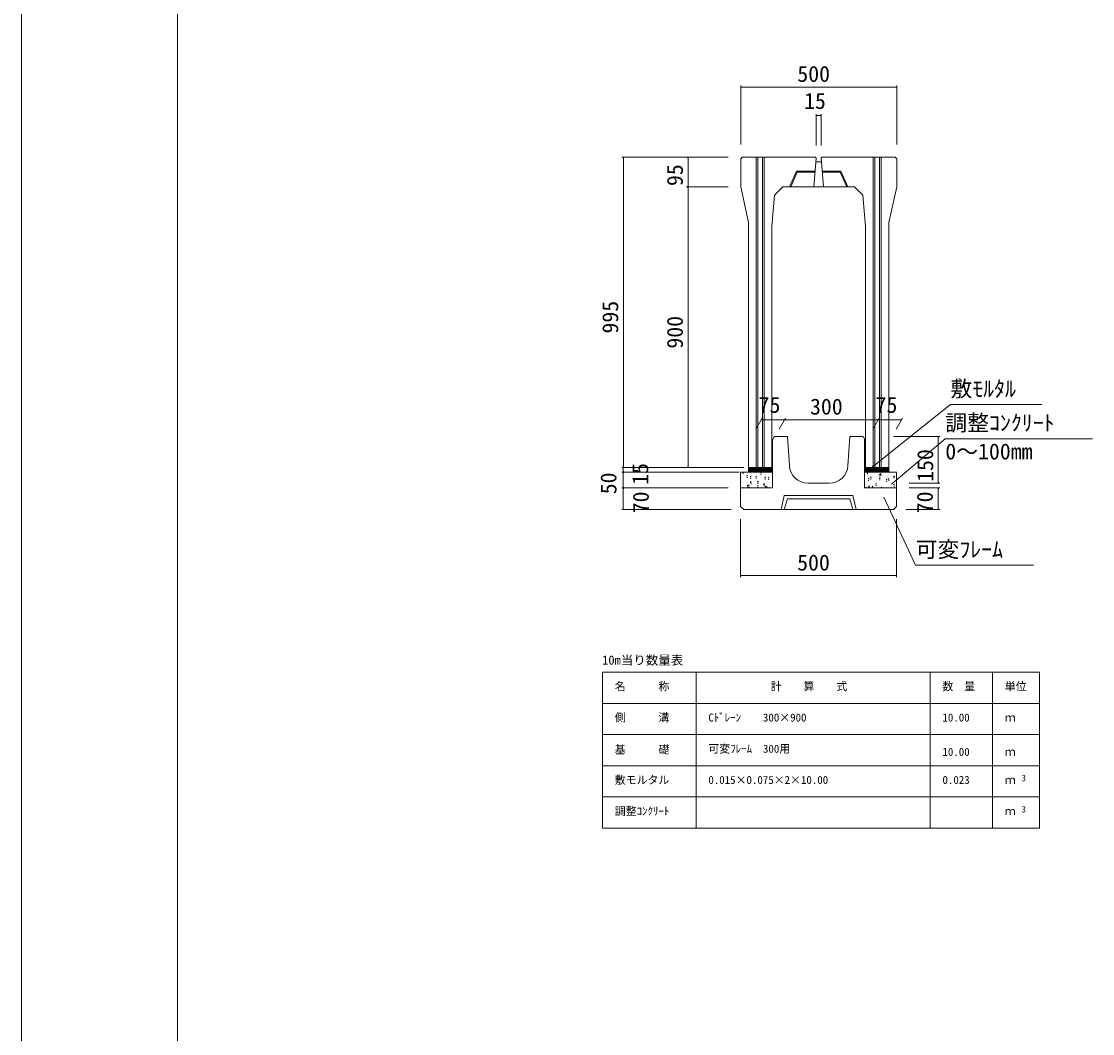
# Model space of a CAD drawing. Units: millimetres on the paper, scale 1:20. Extents: x -2 to 839, y 0 to 594.
# Drawn here: x -1.6 to 170, y 162.4 to 324.6 of the extents above; entities that cross this region are included whole.
import ezdxf
from ezdxf.enums import TextEntityAlignment as Align

# ---------------------------------------------------------------- set-up
doc = ezdxf.new("R2010")
doc.units = ezdxf.units.MM
for name, color, linetype, lineweight in [('0_2', 7, 'Continuous', 18), ('D-STR-DIM（寸法）', 7, 'Continuous', 18), ('D-STR-HTXT（旗揚げ）', 4, 'Continuous', 18), ('D-STR-STRn（構造物）', 5, 'Continuous', 18), ('D-STR-TXT（文字）', 7, 'Continuous', 18), ('D-STR（構造物外形線）', 1, 'Continuous', 18), ('D-TTL(外枠）', 2, 'Continuous', 18), ('DEFPOINTS_3', 8, 'Continuous', 18)]:
    doc.layers.add(name, color=color, linetype=linetype, lineweight=lineweight)
doc.styles.add('ＭＳ ゴシック', font='')
doc.styles.get('ＭＳ ゴシック').set_extended_font_data('MS Gothic')

msp = doc.modelspace()

# ---------------------------------------------------------------- linework, layer by layer
at = {"layer": '0_2'}
for p, q in [((113.623, 314.076), (113.773, 314.101)), ((113.773, 314.051), (113.623, 314.076)), ((138.473, 314.101), (138.623, 314.076)), ((138.623, 314.076), (138.473, 314.051)), ((125.736, 309.493), (125.886, 309.518)), ((125.886, 309.468), (125.736, 309.493)), ((126.36, 309.518), (126.51, 309.493)), ((126.51, 309.493), (126.36, 309.468)), ((94.801, 302.687), (94.826, 302.837)), ((94.826, 302.837), (94.851, 302.687)), ((105.162, 302.687), (105.187, 302.837)), ((105.187, 302.837), (105.212, 302.687)), ((105.187, 298.087), (105.162, 298.237)), ((105.162, 297.937), (105.187, 298.087)), ((105.212, 298.237), (105.187, 298.087)), ((105.187, 298.087), (105.212, 297.937)), ((116.904, 260.756), (117.054, 260.781)), ((117.054, 260.731), (116.904, 260.756)), ((120.504, 260.781), (120.654, 260.756)), ((120.654, 260.756), (120.504, 260.731)), ((120.654, 260.756), (120.804, 260.781)), ((120.804, 260.731), (120.654, 260.756)), ((135.504, 260.781), (135.654, 260.756)), ((135.654, 260.756), (135.504, 260.731)), ((135.654, 260.756), (135.804, 260.781)), ((135.804, 260.731), (135.654, 260.756)), ((139.254, 260.781), (139.404, 260.756)), ((139.404, 260.756), (139.254, 260.731)), ((145.273, 257.937), (145.298, 258.087)), ((145.298, 258.087), (145.323, 257.937)), ((94.789, 252.937), (94.814, 253.087)), ((94.814, 252.337), (94.789, 252.487)), ((94.789, 252.187), (94.814, 252.337)), ((94.826, 253.087), (94.801, 253.237)), ((94.814, 253.087), (94.839, 252.937)), ((94.839, 252.487), (94.814, 252.337)), ((94.814, 252.337), (94.839, 252.187)), ((94.851, 253.237), (94.826, 253.087)), ((105.187, 253.087), (105.162, 253.237)), ((105.212, 253.237), (105.187, 253.087)), ((145.298, 250.587), (145.273, 250.737)), ((145.323, 250.737), (145.298, 250.587)), ((94.814, 249.837), (94.789, 249.987)), ((94.789, 249.687), (94.814, 249.837)), ((94.839, 249.987), (94.814, 249.837)), ((94.814, 249.837), (94.839, 249.687)), ((145.273, 249.687), (145.298, 249.837)), ((145.298, 249.837), (145.323, 249.687)), ((94.814, 246.337), (94.789, 246.487)), ((94.839, 246.487), (94.814, 246.337)), ((145.298, 246.337), (145.273, 246.487)), ((145.323, 246.487), (145.298, 246.337)), ((113.598, 235.759), (113.748, 235.784)), ((113.748, 235.734), (113.598, 235.759)), ((138.448, 235.784), (138.598, 235.759)), ((138.598, 235.759), (138.448, 235.734))]:
    msp.add_line(p, q, dxfattribs=at)
at = {"layer": '0_2', "color": 9}
for p, q in [((113.623, 314.076), (113.643, 314.076)), ((138.623, 314.076), (138.603, 314.076)), ((125.736, 309.493), (125.756, 309.493)), ((126.51, 309.493), (126.49, 309.493)), ((94.826, 302.837), (94.826, 302.817)), ((105.187, 302.837), (105.187, 302.817)), ((105.187, 298.087), (105.187, 298.107)), ((105.187, 298.087), (105.187, 298.067)), ((116.904, 260.756), (116.924, 260.756)), ((120.654, 260.756), (120.634, 260.756)), ((120.654, 260.756), (120.674, 260.756)), ((135.654, 260.756), (135.634, 260.756)), ((135.654, 260.756), (135.674, 260.756)), ((139.404, 260.756), (139.384, 260.756)), ((145.298, 258.087), (145.298, 258.067)), ((94.814, 253.087), (94.814, 253.067)), ((94.814, 252.337), (94.814, 252.357)), ((94.814, 252.337), (94.814, 252.317)), ((94.826, 253.087), (94.826, 253.107)), ((105.187, 253.087), (105.187, 253.107)), ((145.298, 250.587), (145.298, 250.607)), ((94.814, 249.837), (94.814, 249.857)), ((94.814, 249.837), (94.814, 249.817)), ((145.298, 249.837), (145.298, 249.817)), ((94.814, 246.337), (94.814, 246.357)), ((145.298, 246.337), (145.298, 246.357)), ((113.598, 235.759), (113.618, 235.759)), ((138.598, 235.759), (138.578, 235.759))]:
    msp.add_line(p, q, dxfattribs=at)
at = {"layer": 'D-STR-DIM（寸法）'}
for p, q in [((113.623, 304.837), (113.623, 314.326)), ((138.623, 304.837), (138.623, 314.326)), ((113.643, 314.076), (138.603, 314.076)), ((125.736, 304.687), (125.736, 309.743)), ((126.49, 309.493), (125.756, 309.493)), ((126.51, 304.687), (126.51, 309.743)), ((111.623, 302.837), (94.576, 302.837)), ((94.826, 302.817), (94.826, 253.107)), ((111.623, 302.837), (104.937, 302.837)), ((105.187, 298.107), (105.187, 302.817)), ((111.623, 298.087), (104.937, 298.087)), ((111.623, 298.087), (104.937, 298.087)), ((105.187, 298.067), (105.187, 253.107)), ((116.028, 259.238), (117.048, 261.006)), ((119.778, 259.238), (120.798, 261.006)), ((119.778, 259.238), (120.798, 261.006)), ((134.778, 259.238), (135.798, 261.006)), ((134.778, 259.238), (135.798, 261.006)), ((138.528, 259.238), (139.548, 261.006)), ((116.924, 260.756), (120.634, 260.756)), ((120.674, 260.756), (135.634, 260.756)), ((135.674, 260.756), (139.384, 260.756)), ((138.123, 258.087), (145.548, 258.087)), ((145.298, 258.067), (145.298, 250.607)), ((114.11, 253.087), (94.564, 253.087)), ((113.36, 252.337), (94.564, 252.337)), ((113.36, 252.337), (94.564, 252.337)), ((112.873, 253.087), (94.576, 253.087)), ((94.814, 253.067), (94.814, 252.357)), ((112.873, 253.087), (104.937, 253.087)), ((94.814, 252.317), (94.814, 249.857)), ((111.598, 249.837), (94.564, 249.837)), ((111.598, 249.837), (94.564, 249.837)), ((94.814, 249.817), (94.814, 246.357)), ((140.61, 250.587), (145.548, 250.587)), ((140.61, 249.837), (145.548, 249.837)), ((145.298, 249.817), (145.298, 246.357)), ((112.098, 246.337), (94.564, 246.337)), ((140.11, 246.337), (145.548, 246.337)), ((113.598, 244.837), (113.598, 235.509)), ((138.598, 244.837), (138.598, 235.509)), ((113.618, 235.759), (138.578, 235.759))]:
    msp.add_line(p, q, dxfattribs=at)
at = {"layer": 'D-STR-HTXT（旗揚げ）'}
for p, q in [((134.2, 252.8), (147.235, 263.168)), ((161.897, 263.168), (147.235, 263.168)), ((137.771, 250.442), (146.417, 257.706)), ((170.015, 257.706), (146.417, 257.706)), ((136.579, 248.337), (141.663, 237.425)), ((160.527, 237.425), (141.663, 237.425)), ((91.483, 220.289), (161.483, 220.289)), ((91.483, 195.289), (91.483, 220.289)), ((106.483, 195.289), (106.483, 220.289)), ((143.983, 195.289), (143.983, 220.289)), ((153.983, 204.289), (153.983, 220.289)), ((153.983, 195.289), (153.983, 220.289)), ((161.483, 195.289), (161.483, 220.289)), ((91.483, 215.289), (161.483, 215.289)), ((91.483, 210.289), (161.483, 210.289)), ((91.483, 205.289), (161.483, 205.289)), ((91.483, 200.289), (161.483, 200.289)), ((91.483, 195.289), (161.483, 195.289))]:
    msp.add_line(p, q, dxfattribs=at)
at = {"layer": 'D-STR-STRn（構造物）'}
for p, q in [((113.61, 252.337), (118.735, 252.337)), ((113.61, 252.337), (113.61, 249.837)), ((114.873, 252.337), (114.873, 253.087)), ((114.873, 252.915), (115.045, 253.087)), ((114.873, 252.738), (115.221, 253.087)), ((114.873, 252.562), (115.398, 253.087)), ((114.873, 252.385), (115.575, 253.087)), ((115.002, 252.337), (115.752, 253.087)), ((115.179, 252.337), (115.929, 253.087)), ((115.355, 252.337), (116.105, 253.087)), ((115.532, 252.337), (116.282, 253.087)), ((115.709, 252.337), (116.459, 253.087)), ((115.886, 252.337), (116.636, 253.087)), ((116.062, 252.337), (116.812, 253.087)), ((116.239, 252.337), (116.989, 253.087)), ((116.416, 252.337), (117.166, 253.087)), ((116.593, 252.337), (117.343, 253.087)), ((116.77, 252.337), (117.52, 253.087)), ((116.821, 252.287), (116.951, 252.337)), ((116.946, 252.337), (117.696, 253.087)), ((117.123, 252.337), (117.873, 253.087)), ((117.3, 252.337), (118.05, 253.087)), ((117.477, 252.337), (118.227, 253.087)), ((117.653, 252.337), (118.403, 253.087)), ((117.83, 252.337), (118.58, 253.087)), ((118.007, 252.337), (118.735, 253.065)), ((118.184, 252.337), (118.735, 252.888)), ((118.361, 252.337), (118.735, 252.712)), ((118.537, 252.337), (118.735, 252.535)), ((118.623, 253.087), (118.735, 253.087)), ((118.714, 252.337), (118.735, 252.358)), ((133.623, 253.087), (133.485, 253.087)), ((133.485, 252.966), (133.606, 253.087)), ((133.485, 252.789), (133.783, 253.087)), ((133.485, 252.612), (133.96, 253.087)), ((133.485, 252.436), (134.137, 253.087)), ((138.61, 252.337), (133.485, 252.337)), ((133.563, 252.337), (134.313, 253.087)), ((133.74, 252.337), (134.49, 253.087)), ((133.825, 252.278), (133.882, 252.337)), ((133.917, 252.337), (134.667, 253.087)), ((134.094, 252.337), (134.844, 253.087)), ((134.27, 252.337), (135.02, 253.087)), ((134.447, 252.337), (135.197, 253.087)), ((134.624, 252.337), (135.374, 253.087)), ((134.801, 252.337), (135.551, 253.087)), ((134.978, 252.337), (135.728, 253.087)), ((135.154, 252.337), (135.904, 253.087)), ((135.331, 252.337), (136.081, 253.087)), ((135.508, 252.337), (136.258, 253.087)), ((135.685, 252.337), (136.435, 253.087)), ((135.861, 252.337), (136.611, 253.087)), ((136.038, 252.337), (136.788, 253.087)), ((136.215, 252.337), (136.965, 253.087)), ((136.392, 252.337), (137.142, 253.087)), ((136.569, 252.337), (137.319, 253.087)), ((136.745, 252.337), (137.348, 252.939)), ((136.922, 252.337), (137.348, 252.762)), ((137.099, 252.337), (137.348, 252.586)), ((137.276, 252.337), (137.348, 252.409)), ((137.348, 252.337), (137.348, 253.087)), ((137.487, 252.272), (137.509, 252.337)), ((138.521, 252.318), (138.518, 252.337)), ((138.61, 252.337), (138.61, 249.837)), ((114.007, 252.103), (114.047, 252.224)), ((114.609, 251.732), (114.705, 251.847)), ((114.609, 251.732), (114.728, 251.721)), ((114.689, 251.443), (114.666, 251.569)), ((115.141, 251.642), (115.281, 251.696)), ((115.141, 251.642), (115.24, 251.575)), ((115.145, 250.699), (115.3, 250.861)), ((115.145, 250.699), (115.323, 250.671)), ((115.201, 251.298), (115.241, 251.419)), ((115.28, 250.449), (115.258, 250.639)), ((116.043, 251.606), (116.14, 251.721)), ((116.043, 251.606), (116.163, 251.596)), ((116.124, 251.318), (116.101, 251.443)), ((116.334, 250.837), (116.474, 250.891)), ((116.334, 250.837), (116.434, 250.77)), ((116.394, 250.493), (116.435, 250.614)), ((116.821, 252.287), (116.921, 252.22)), ((116.881, 251.943), (116.922, 252.064)), ((117.478, 251.481), (117.574, 251.596)), ((117.478, 251.481), (117.597, 251.47)), ((117.558, 251.192), (117.535, 251.318)), ((118.015, 251.482), (118.155, 251.536)), ((118.015, 251.482), (118.114, 251.415)), ((118.075, 251.138), (118.115, 251.259)), ((133.825, 252.278), (134.003, 252.25)), ((133.96, 252.028), (133.938, 252.218)), ((134.067, 251.326), (134.207, 251.38)), ((134.067, 251.326), (134.166, 251.259)), ((134.127, 250.982), (134.167, 251.103)), ((134.414, 251.479), (134.511, 251.594)), ((134.414, 251.479), (134.534, 251.469)), ((134.495, 251.19), (134.472, 251.316)), ((135.747, 251.971), (135.887, 252.025)), ((135.747, 251.971), (135.847, 251.904)), ((135.807, 251.627), (135.848, 251.748)), ((135.849, 251.353), (135.945, 251.468)), ((135.849, 251.354), (135.968, 251.343)), ((135.93, 251.065), (135.907, 251.19)), ((135.959, 251.947), (136.115, 252.109)), ((135.959, 251.947), (136.137, 251.919)), ((136.095, 251.697), (136.073, 251.887)), ((136.941, 251.166), (137.081, 251.22)), ((136.941, 251.166), (137.04, 251.099)), ((137.001, 250.822), (137.041, 250.943)), ((137.283, 251.228), (137.38, 251.343)), ((137.283, 251.228), (137.403, 251.218)), ((137.364, 250.939), (137.341, 251.065)), ((138.094, 251.616), (138.249, 251.778)), ((138.094, 251.616), (138.272, 251.588)), ((138.229, 251.366), (138.207, 251.556)), ((114.654, 250.192), (114.794, 250.246)), ((114.654, 250.192), (114.754, 250.125)), ((114.714, 249.848), (114.755, 249.969)), ((114.886, 250.227), (114.983, 250.342)), ((114.886, 250.227), (115.006, 250.217)), ((114.967, 249.939), (114.944, 250.064)), ((116.321, 250.102), (116.417, 250.217)), ((116.321, 250.102), (116.44, 250.091)), ((116.397, 249.837), (116.378, 249.939)), ((117.279, 250.367), (117.435, 250.53)), ((117.279, 250.368), (117.457, 250.34)), ((117.415, 250.118), (117.393, 250.308)), ((117.528, 250.032), (117.668, 250.085)), ((117.528, 250.032), (117.628, 249.965)), ((117.755, 249.976), (117.852, 250.091)), ((117.755, 249.976), (117.875, 249.966)), ((133.58, 249.876), (133.72, 249.93)), ((133.58, 249.876), (133.638, 249.837)), ((134.09, 249.998), (134.246, 250.161)), ((134.09, 249.999), (134.268, 249.971)), ((134.215, 249.837), (134.203, 249.938)), ((134.692, 249.975), (134.788, 250.089)), ((134.692, 249.975), (134.811, 249.964)), ((135.26, 250.521), (135.4, 250.575)), ((135.26, 250.521), (135.36, 250.454)), ((135.32, 250.177), (135.361, 250.298)), ((136.126, 249.849), (136.223, 249.964)), ((136.126, 249.849), (136.246, 249.839)), ((137.656, 249.837), (137.657, 249.838)), ((138.135, 250.361), (138.275, 250.415)), ((138.135, 250.361), (138.234, 250.294)), ((138.195, 250.017), (138.235, 250.138))]:
    msp.add_line(p, q, dxfattribs=at)
at = {"layer": 'D-STR（構造物外形線）'}
for p, q in [((113.623, 302.587), (113.873, 302.837)), ((113.623, 302.587), (113.623, 298.087)), ((125.598, 302.837), (113.873, 302.837)), ((116.123, 253.087), (116.123, 302.837)), ((116.373, 302.837), (116.373, 253.087)), ((117.123, 302.837), (117.123, 253.087)), ((117.373, 253.087), (117.373, 302.837)), ((125.736, 302.687), (125.373, 298.087)), ((125.598, 302.837), (125.736, 302.687)), ((126.51, 302.687), (126.648, 302.837)), ((126.51, 302.687), (126.873, 298.087)), ((126.648, 302.837), (138.373, 302.837)), ((134.873, 253.087), (134.873, 302.837)), ((135.123, 302.837), (135.123, 253.087)), ((135.873, 302.837), (135.873, 253.087)), ((136.123, 253.087), (136.123, 302.837)), ((138.373, 302.837), (138.623, 302.587)), ((138.623, 302.587), (138.623, 298.087)), ((122.573, 300.587), (121.473, 298.087)), ((122.671, 300.437), (121.637, 298.087)), ((125.57, 300.587), (122.573, 300.587)), ((125.559, 300.437), (122.671, 300.437)), ((125.689, 302.087), (126.557, 302.087)), ((126.676, 300.587), (129.673, 300.587)), ((126.687, 300.437), (129.575, 300.437)), ((129.575, 300.437), (130.609, 298.087)), ((129.673, 300.587), (130.773, 298.087)), ((113.623, 298.087), (114.873, 292.373)), ((120.373, 298.087), (119.023, 296.737)), ((127.526, 298.087), (120.373, 298.087)), ((126.873, 298.087), (131.873, 298.087)), ((131.873, 298.087), (133.223, 296.737)), ((138.623, 298.087), (137.373, 292.373)), ((119.023, 296.737), (118.623, 291.737)), ((133.223, 296.737), (133.623, 291.737)), ((114.873, 292.373), (114.873, 253.087)), ((137.373, 292.373), (137.373, 253.087)), ((118.623, 291.737), (118.623, 253.087)), ((133.623, 291.737), (133.623, 253.087)), ((118.735, 257.587), (118.735, 249.837)), ((119.004, 258.087), (118.754, 257.587)), ((119.004, 258.087), (121.129, 258.087)), ((119.004, 258.087), (121.129, 258.087)), ((121.129, 258.087), (121.43, 253.395)), ((131.129, 258.087), (130.816, 253.387)), ((133.254, 258.087), (131.129, 258.087)), ((133.254, 258.087), (133.504, 257.587)), ((133.485, 257.625), (133.485, 249.837)), ((118.623, 253.087), (114.873, 253.087)), ((137.373, 253.087), (133.623, 253.087)), ((113.61, 246.837), (113.61, 249.837)), ((113.61, 249.837), (118.735, 249.837)), ((124.424, 250.587), (127.822, 250.587)), ((138.61, 249.837), (133.485, 249.837)), ((138.61, 249.837), (138.61, 246.837)), ((120.11, 246.337), (120.61, 248.587)), ((120.61, 248.587), (131.61, 248.587)), ((120.61, 246.337), (121.11, 248.087)), ((121.11, 248.087), (131.11, 248.087)), ((131.11, 248.087), (131.61, 246.337)), ((132.11, 246.337), (131.61, 248.587)), ((114.11, 246.337), (113.61, 246.837)), ((138.11, 246.337), (114.11, 246.337)), ((138.11, 246.337), (114.11, 246.337)), ((138.61, 246.837), (138.11, 246.337))]:
    msp.add_line(p, q, dxfattribs=at)
for centre, start, end in [((124.424, 253.587), 183.67103, 269.99614), ((127.822, 253.587), 269.99614, 356.18575)]:
    msp.add_arc(centre, 3, start, end, dxfattribs=at)
at = {"layer": 'D-TTL(外枠）'}
msp.add_line((23.367, 20.14), (23.367, 574.14), dxfattribs=at)
at = {"layer": 'DEFPOINTS_3'}
msp.add_line((-1.633, 0.14), (-1.633, 594.14), dxfattribs=at)

# ---------------------------------------------------------------- texts
at = {"layer": 'D-STR-STRn（構造物）', "color": 7, "style": 'ＭＳ ゴシック'}
for s, p in [('500', (122.703, 314.126)), ('15', (123.781, 309.792)), ('75', (116.496, 261.081)), ('75', (135.246, 261.081)), ('300', (124.734, 260.806)), ('500', (122.678, 235.809))]:
    msp.add_text(s, height=2.566, dxfattribs=at).set_placement(p, align=Align.BOTTOM_LEFT)
for s, p in [('95', (105.137, 298.206)), ('995', (94.776, 274.569)), ('900', (105.137, 272.149)), ('150', (145.248, 250.793)), ('15', (99.582, 250.317)), ('50', (94.489, 248.804)), ('70', (99.677, 245.76)), ('70', (145.188, 245.76))]:
    msp.add_text(s, height=2.566, rotation=90, dxfattribs=at).set_placement(p, align=Align.BOTTOM_LEFT)
at = {"layer": 'D-STR-TXT（文字）', "style": 'ＭＳ ゴシック'}
for s, height, p in [('敷ﾓﾙﾀﾙ', 2.566, (147.235, 263.668)), ('調整ｺﾝｸﾘｰﾄ', 2.566, (146.417, 258.206)), ('0～100mm', 2.566, (146.417, 253.614)), ('可変ﾌﾚｰﾑ', 2.566, (141.663, 237.925)), ('10m当り数量表', 1.466, (91.428, 221.051)), ('名\u3000\u3000\u3000称', 1.283, (93.444, 216.99)), ('計\u3000\u3000算\u3000\u3000式', 1.283, (118.448, 216.99)), ('数\u3000量', 1.283, (145.944, 216.99)), ('単位', 1.283, (155.944, 216.99)), ('側\u3000\u3000\u3000溝', 1.283, (93.444, 211.99)), ('Cﾄﾞﾚｰﾝ\u3000\u3000300×900', 1.283, (108.444, 211.99)), ('10.00', 1.283, (145.958, 211.99)), ('ｍ', 1.283, (155.944, 211.99)), ('基\u3000\u3000\u3000礎', 1.283, (93.444, 206.858)), ('可変ﾌﾚｰﾑ\u3000300用', 1.283, (108.444, 206.99)), ('10.00', 1.283, (145.958, 206.49)), ('ｍ', 1.283, (155.944, 206.49)), ('敷モルタル', 1.283, (93.444, 201.99)), ('0.015×0.075×2×10.00', 1.283, (108.444, 201.99)), ('0.023', 1.283, (145.958, 201.99)), ('ｍ', 1.283, (155.944, 201.99)), ('3', 1.026, (158.645, 202.493)), ('調整ｺﾝｸﾘｰﾄ', 1.283, (93.444, 196.99)), ('ｍ', 1.283, (155.944, 196.99)), ('3', 1.026, (158.645, 197.493))]:
    msp.add_text(s, height=height, dxfattribs=at).set_placement(p, align=Align.BOTTOM_LEFT)

doc.saveas('drawing.dxf')
